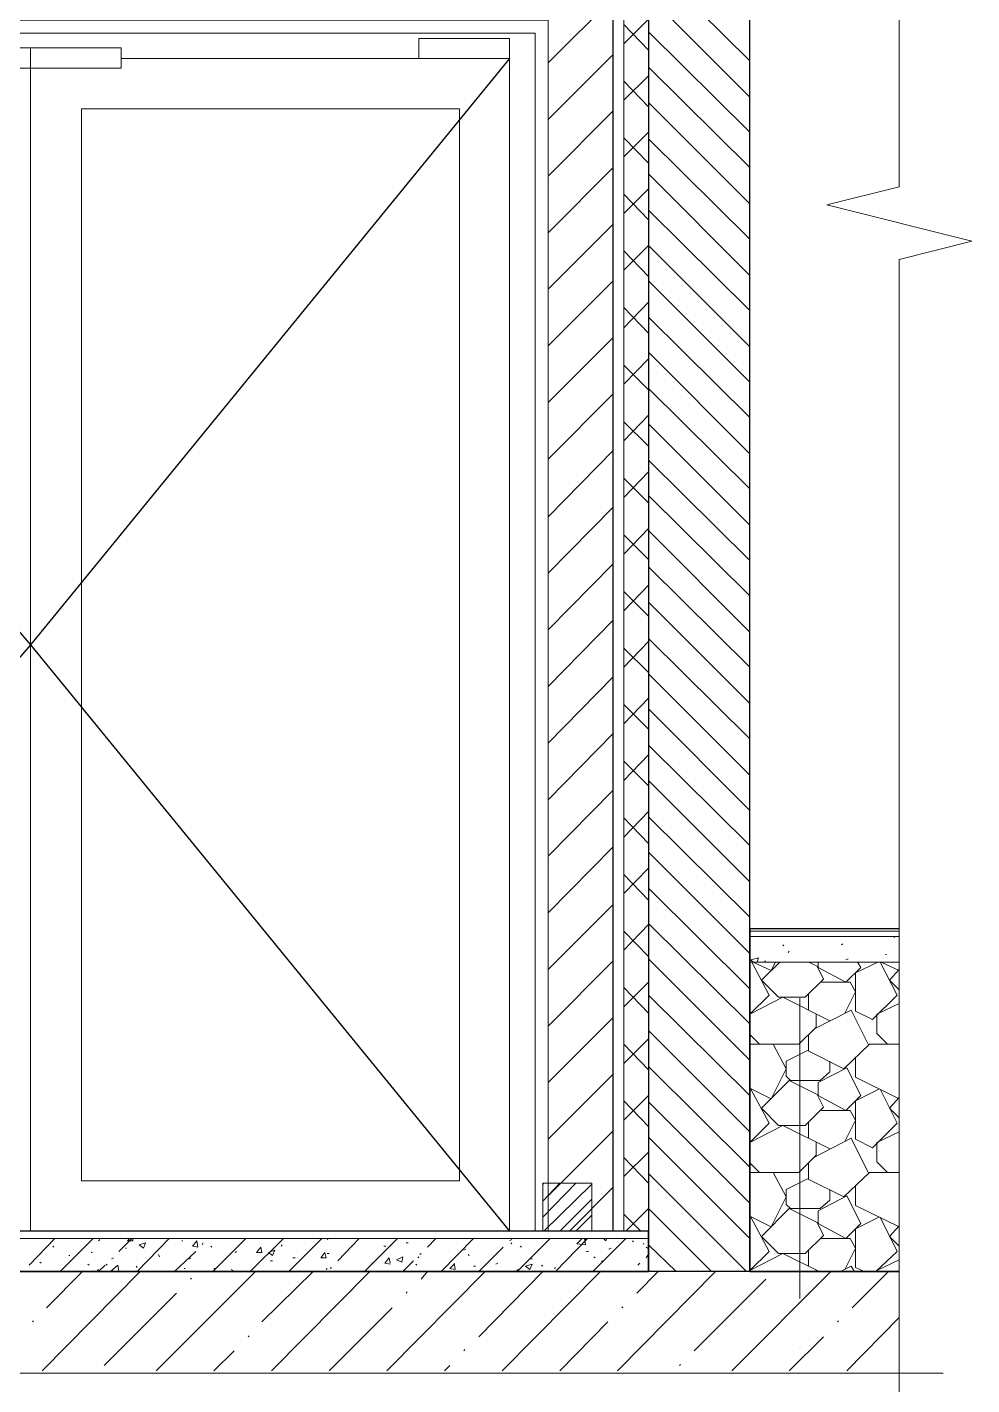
# Model space of a CAD drawing. Header units: millimetres. Extents: x -356862 to 418287, y 0 to 839748.
# Drawn here: x 391160 to 393076, y 759967 to 762720 of the extents above; entities that cross this region are included whole.
import ezdxf

# ---------------------------------------------------------------- set-up
doc = ezdxf.new("R2010")
doc.units = ezdxf.units.MM
doc.layers.add('PDF _Геометрия', color=7, linetype='Continuous', true_color=0xbababa)

msp = doc.modelspace()

# ---------------------------------------------------------------- linework, layer by layer
at = {"layer": 'PDF _Геометрия', "color": 7, "lineweight": 5}
for points in [[(392928.4721, 764710.1872), (392928.4721, 764621.4243), (392928.4721, 762395.8573), (392781.2556, 762359.0532), (393075.6886, 762285.445), (392928.4721, 762248.6408), (392928.4721, 760023.0738), (392928.4721, 759934.3109)], [(393017.235, 759990.5996), (392928.4721, 759990.5996), (390958.369, 759990.5996), (390921.5649, 760137.8161), (390847.9567, 759843.3831), (390811.1526, 759990.5996), (388838.8845, 759990.5996), (388750.1216, 759990.5996)]]:
    msp.add_lwpolyline(points, dxfattribs=at)
at = {"layer": 'PDF _Геометрия', "color": 92, "lineweight": 30, "true_color": 0x00b800}
msp.add_lwpolyline([(392419.7093, 760278.5377), (392348.266, 760278.5377), (392348.266, 764246.8882)], dxfattribs=at)
at = {"layer": 'PDF _Геометрия', "color": 92, "lineweight": 5, "true_color": 0x00b800}
msp.add_lwpolyline([(392419.7093, 764246.8882), (392369.9154, 764246.8882), (392369.9154, 760278.5377), (392419.7093, 760278.5377)], close=True, dxfattribs=at)
at = {"layer": 'PDF _Геометрия', "color": 8, "lineweight": 30, "true_color": 0x767676}
for points in [[(392419.7093, 764246.8882), (392419.7093, 760196.2697)], [(392625.3794, 760196.2697), (392625.3794, 764246.8882)]]:
    msp.add_lwpolyline(points, dxfattribs=at)
at = {"layer": 'PDF _Геометрия', "color": 8, "lineweight": 9, "true_color": 0x808080}
for points in [[(392625.3794, 762651.3212), (392419.7093, 762854.8264)], [(392625.3794, 762577.713), (392419.7093, 762783.3831)], [(392625.3794, 762506.2697), (392419.7093, 762709.7748)], [(392625.3794, 762434.8264), (392419.7093, 762638.3315)], [(392625.3794, 762361.2181), (392419.7093, 762566.8882)], [(392625.3794, 762289.7748), (392419.7093, 762493.28)], [(392625.3794, 762216.1666), (392419.7093, 762421.8367)], [(392625.3794, 762144.7233), (392419.7093, 762348.2285)], [(392625.3794, 762071.1151), (392419.7093, 762276.7852)], [(392625.3794, 761999.6718), (392419.7093, 762205.3419)], [(392625.3794, 761928.2285), (392419.7093, 762131.7336)], [(392625.3794, 761854.6202), (392419.7093, 762060.2903)], [(392625.3794, 761783.1769), (392419.7093, 761986.6821)], [(392625.3794, 761709.5687), (392419.7093, 761915.2388)], [(392625.3794, 761638.1254), (392419.7093, 761841.6305)], [(392625.3794, 761566.6821), (392419.7093, 761770.1872)], [(392625.3794, 761493.0738), (392419.7093, 761698.7439)], [(392625.3794, 761421.6305), (392419.7093, 761625.1357)], [(392625.3794, 761348.0223), (392419.7093, 761553.6924)], [(392625.3794, 761276.579), (392419.7093, 761480.0841)], [(392625.3794, 761202.9707), (392419.7093, 761408.6408)], [(392625.3794, 761131.5274), (392419.7093, 761337.1975)], [(392625.3794, 761060.0841), (392419.7093, 761263.5893)], [(392625.3794, 760986.4759), (392419.7093, 761192.146)], [(392625.3794, 760915.0326), (392419.7093, 761118.5377)], [(392625.3794, 760841.4243), (392419.7093, 761047.0944)], [(392625.3794, 760769.981), (392419.7093, 760973.4862)], [(392625.3794, 760698.5377), (392419.7093, 760902.0429)], [(392625.3794, 760624.9295), (392419.7093, 760830.5996)], [(392787.7505, 760705.0326), (392692.4928, 760752.6614), (392625.3794, 760718.0223), (392664.3484, 760756.9913), (392629.7093, 760824.1047)], [(392631.8742, 760824.1047), (392668.6783, 760806.7852), (392677.3381, 760824.1047)], [(392685.9979, 760824.1047), (392649.1938, 760787.3006), (392683.833, 760752.6614), (392737.9567, 760752.6614), (392774.7608, 760789.4656), (392761.7711, 760815.445), (392744.4515, 760824.1047)], [(392763.9361, 760824.1047), (392763.9361, 760813.28), (392820.2247, 760782.9707), (392850.534, 760813.28), (392844.0391, 760824.1047)], [(392889.5031, 760824.1047), (392924.1422, 760756.9913), (392874.3484, 760707.1975), (392839.7093, 760724.5171), (392839.7093, 760802.4553), (392885.1732, 760824.1047)], [(392891.668, 760824.1047), (392928.4721, 760806.7852), (392928.4721, 760808.9501), (392908.9876, 760787.3006), (392928.4721, 760767.8161)], [(392818.0598, 760720.1872), (392839.7093, 760763.4862), (392828.8845, 760782.9707), (392770.4309, 760782.9707)], [(392625.3794, 760553.4862), (392419.7093, 760756.9913)], [(392744.4515, 760726.6821), (392744.4515, 760759.1563)], [(392625.3794, 760657.4037), (392724.967, 760657.4037), (392759.6062, 760692.0429), (392759.6062, 760718.0223)], [(392755.2763, 760687.713), (392831.0495, 760726.6821), (392865.6886, 760657.4037)], [(392904.6577, 760657.4037), (392883.0082, 760679.0532), (392883.0082, 760718.0223), (392928.4721, 760739.6718)], [(392625.3794, 760479.8779), (392419.7093, 760685.548)], [(392644.8639, 760657.4037), (392625.3794, 760676.8882)], [(392744.4515, 760644.414), (392744.4515, 760676.8882)], [(392625.3794, 760568.6408), (392668.6783, 760546.9913), (392698.9876, 760607.6099), (392673.0082, 760657.4037)], [(392928.4721, 760657.4037), (392867.8536, 760657.4037), (392815.8948, 760607.6099), (392742.2866, 760644.414), (392698.9876, 760622.7645), (392698.9876, 760592.4553), (392707.6474, 760583.7955), (392768.266, 760583.7955), (392787.7505, 760601.1151), (392787.7505, 760622.7645)], [(392625.3794, 760408.4346), (392419.7093, 760611.9398)], [(392839.7093, 760631.4243), (392839.7093, 760590.2903), (392928.4721, 760546.9913), (392928.4721, 760549.1563), (392908.9876, 760527.5068), (392928.4721, 760508.0223)], [(392787.7505, 760445.2388), (392692.4928, 760492.8676), (392625.3794, 760458.2285), (392664.3484, 760497.1975), (392627.5443, 760566.4759), (392625.3794, 760564.3109)], [(392889.5031, 760566.4759), (392924.1422, 760497.1975), (392874.3484, 760447.4037), (392839.7093, 760464.7233), (392839.7093, 760542.6614), (392887.3381, 760566.4759)], [(392625.3794, 760334.8264), (392419.7093, 760540.4965)], [(392744.4515, 760466.8882), (392744.4515, 760499.3625)], [(392818.0598, 760460.3934), (392839.7093, 760503.6924), (392828.8845, 760523.1769), (392770.4309, 760523.1769)], [(392904.6577, 760397.6099), (392883.0082, 760419.2594), (392883.0082, 760458.2285), (392928.4721, 760479.8779)], [(392625.3794, 760263.3831), (392419.7093, 760469.0532)], [(392625.3794, 760397.6099), (392724.967, 760397.6099), (392759.6062, 760432.2491), (392759.6062, 760458.2285)], [(392755.2763, 760427.9192), (392831.0495, 760466.8882), (392865.6886, 760397.6099)], [(392644.8639, 760397.6099), (392625.3794, 760417.0944)], [(392744.4515, 760384.6202), (392744.4515, 760417.0944)], [(392618.8845, 760196.2697), (392419.7093, 760395.445)], [(392625.3794, 760308.847), (392668.6783, 760287.1975), (392698.9876, 760347.8161), (392673.0082, 760397.6099)], [(392787.7505, 760362.9707), (392787.7505, 760341.3212), (392768.266, 760324.0017), (392707.6474, 760324.0017), (392698.9876, 760332.6614), (392698.9876, 760362.9707), (392742.2866, 760384.6202), (392815.8948, 760347.8161), (392867.8536, 760397.6099), (392928.4721, 760397.6099)], [(392839.7093, 760371.6305), (392839.7093, 760330.4965), (392928.4721, 760287.1975), (392928.4721, 760289.3625), (392908.9876, 760267.713), (392928.4721, 760248.2285)], [(392547.4412, 760196.2697), (392419.7093, 760324.0017)], [(392766.101, 760196.2697), (392692.4928, 760233.0738), (392625.3794, 760198.4346), (392664.3484, 760237.4037), (392627.5443, 760306.6821), (392625.3794, 760304.5171)], [(392857.0288, 760196.2697), (392839.7093, 760204.9295), (392839.7093, 760282.8676), (392887.3381, 760306.6821)], [(392880.8433, 760196.2697), (392924.1422, 760237.4037), (392889.5031, 760306.6821)], [(392475.9979, 760196.2697), (392419.7093, 760250.3934)], [(392818.0598, 760200.5996), (392839.7093, 760243.8986), (392828.8845, 760263.3831), (392770.4309, 760263.3831)], [(392744.4515, 760207.0944), (392744.4515, 760239.5687)], [(392759.6062, 760196.2697), (392759.6062, 760198.4346)], [(392809.4, 760196.2697), (392831.0495, 760207.0944), (392837.5443, 760196.2697)], [(392928.4721, 760220.0841), (392883.0082, 760198.4346), (392883.0082, 760196.2697)]]:
    msp.add_lwpolyline(points, dxfattribs=at)
at = {"layer": 'PDF _Геометрия', "color": 171, "lineweight": 20, "true_color": 0x7f7fff}
for points in [[(392216.2041, 762646.9913), (392348.266, 762779.0532)], [(392216.2041, 762532.2491), (392348.266, 762664.3109)], [(392216.2041, 762417.5068), (392348.266, 762549.5687)], [(392216.2041, 762302.7645), (392348.266, 762434.8264)], [(392216.2041, 762188.0223), (392348.266, 762320.0841)], [(392216.2041, 762073.28), (392348.266, 762205.3419)], [(392216.2041, 761958.5377), (392348.266, 762090.5996)], [(392216.2041, 761843.7955), (392348.266, 761975.8573)], [(392216.2041, 761726.8882), (392348.266, 761861.1151)], [(392216.2041, 761612.146), (392348.266, 761746.3728)], [(392216.2041, 761497.4037), (392348.266, 761631.6305)], [(392216.2041, 761382.6614), (392348.266, 761516.8882)], [(392216.2041, 761267.9192), (392348.266, 761402.146)], [(392216.2041, 761153.1769), (392348.266, 761287.4037)], [(392216.2041, 761038.4346), (392348.266, 761172.6614)], [(392216.2041, 760923.6924), (392348.266, 761057.9192)], [(392216.2041, 760808.9501), (392348.266, 760941.012)], [(392216.2041, 760694.2078), (392348.266, 760826.2697)], [(392216.2041, 760579.4656), (392348.266, 760711.5274)], [(392216.2041, 760464.7233), (392348.266, 760596.7852)], [(392216.2041, 760349.981), (392348.266, 760482.0429)], [(392259.5031, 760278.5377), (392348.266, 760367.3006)]]:
    msp.add_lwpolyline(points, dxfattribs=at)
at = {"layer": 'PDF _Геометрия', "color": 7, "lineweight": 9}
for points in [[(390066.4103, 760278.5377), (390066.4103, 762733.5893), (392216.2041, 762733.5893), (392216.2041, 760278.5377)], [(390092.3897, 760278.5377), (390092.3897, 762707.6099), (392190.2247, 762707.6099), (392190.2247, 760278.5377)], [(391350.2247, 762655.6511), (391954.2453, 762655.6511)], [(392138.266, 762655.6511), (392138.266, 760278.5377)], [(392928.4721, 760886.8882), (392625.3794, 760886.8882)], [(392928.4721, 760876.0635), (392625.3794, 760876.0635)], [(392928.4721, 760824.1047), (392625.3794, 760824.1047)], [(392727.1319, 760142.146), (392727.1319, 760750.4965)], [(392419.7093, 760263.3831), (389401.7711, 760263.3831)], [(392727.1319, 760040.3934), (392727.1319, 760040.3934)]]:
    msp.add_lwpolyline(points, dxfattribs=at)
at = {"layer": 'PDF _Геометрия', "color": 92, "lineweight": 5, "true_color": 0x00b800}
for points in [[(392369.9154, 762685.9604), (392419.7093, 762735.7542)], [(392419.7093, 762672.9707), (392369.9154, 762724.9295)], [(392369.9154, 762571.2181), (392419.7093, 762621.012)], [(392419.7093, 762558.2285), (392369.9154, 762610.1872)], [(392369.9154, 762456.4759), (392419.7093, 762506.2697)], [(392419.7093, 762443.4862), (392369.9154, 762495.445)], [(392369.9154, 762341.7336), (392419.7093, 762391.5274)], [(392419.7093, 762328.7439), (392369.9154, 762380.7027)], [(392369.9154, 762226.9913), (392419.7093, 762276.7852)], [(392419.7093, 762214.0017), (392369.9154, 762265.9604)], [(392369.9154, 762110.0841), (392419.7093, 762162.0429)], [(392419.7093, 762099.2594), (392369.9154, 762151.2181)], [(392369.9154, 761995.3419), (392419.7093, 762047.3006)], [(392419.7093, 761984.5171), (392369.9154, 762034.3109)], [(392369.9154, 761880.5996), (392419.7093, 761932.5584)], [(392419.7093, 761869.7748), (392369.9154, 761919.5687)], [(392369.9154, 761765.8573), (392419.7093, 761817.8161)], [(392419.7093, 761755.0326), (392369.9154, 761804.8264)], [(392369.9154, 761651.1151), (392419.7093, 761703.0738)], [(392419.7093, 761640.2903), (392369.9154, 761690.0841)], [(392369.9154, 761536.3728), (392419.7093, 761588.3315)], [(392419.7093, 761525.548), (392369.9154, 761575.3419)], [(392369.9154, 761421.6305), (392419.7093, 761473.5893)], [(392419.7093, 761410.8058), (392369.9154, 761460.5996)], [(392369.9154, 761306.8882), (392419.7093, 761358.847)], [(392419.7093, 761296.0635), (392369.9154, 761345.8573)], [(392369.9154, 761192.146), (392419.7093, 761244.1047)], [(392419.7093, 761181.3212), (392369.9154, 761231.1151)], [(392369.9154, 761077.4037), (392419.7093, 761129.3625)], [(392419.7093, 761064.414), (392369.9154, 761116.3728)], [(392369.9154, 760962.6614), (392419.7093, 761014.6202)], [(392419.7093, 760949.6718), (392369.9154, 761001.6305)], [(392369.9154, 760847.9192), (392419.7093, 760899.8779)], [(392419.7093, 760834.9295), (392369.9154, 760886.8882)], [(392369.9154, 760733.1769), (392419.7093, 760782.9707)], [(392419.7093, 760720.1872), (392369.9154, 760772.146)], [(392369.9154, 760618.4346), (392419.7093, 760668.2285)], [(392419.7093, 760605.445), (392369.9154, 760657.4037)], [(392369.9154, 760503.6924), (392419.7093, 760553.4862)], [(392419.7093, 760490.7027), (392369.9154, 760542.6614)], [(392369.9154, 760388.9501), (392419.7093, 760438.7439)], [(392419.7093, 760375.9604), (392369.9154, 760427.9192)], [(392404.5546, 760278.5377), (392369.9154, 760313.1769)], [(392374.2453, 760278.5377), (392419.7093, 760324.0017)]]:
    msp.add_lwpolyline(points, dxfattribs=at)
at = {"layer": 'PDF _Геометрия', "color": 7, "lineweight": 9}
for points in [[(390982.1835, 762677.3006), (390982.1835, 762636.1666), (391166.2041, 762636.1666), (391166.2041, 762677.3006)], [(391166.2041, 762636.1666), (391350.2247, 762636.1666), (391350.2247, 762677.3006), (391166.2041, 762677.3006)], [(392138.266, 762696.7852), (391954.2453, 762696.7852), (391954.2453, 762655.6511), (392138.266, 762655.6511)], [(391166.2041, 762636.1666), (391166.2041, 760278.5377)], [(392036.5134, 760380.2903), (391270.1216, 760380.2903), (391270.1216, 762553.8986), (392036.5134, 762553.8986)]]:
    msp.add_lwpolyline(points, close=True, dxfattribs=at)
at = {"layer": 'PDF _Геометрия', "color": 7, "lineweight": 25}
for points in [[(390144.3484, 762655.6511), (391166.2041, 761467.0944), (390144.3484, 760278.5377)], [(392138.266, 762655.6511), (391166.2041, 761467.0944), (392138.266, 760278.5377)]]:
    msp.add_lwpolyline(points, dxfattribs=at)
at = {"layer": 'PDF _Геометрия', "color": 7, "lineweight": 30}
msp.add_lwpolyline([(392928.4721, 760891.2181), (392625.3794, 760891.2181), (392625.3794, 760196.2697), (392928.4721, 760196.2697), (389146.3072, 760196.2697), (389146.3072, 759994.9295)], dxfattribs=at)
at = {"layer": 'PDF _Геометрия', "color": 254, "lineweight": 5, "true_color": 0xdcdcdc}
for points in [[(392692.4928, 760858.7439), (392694.6577, 760856.579)], [(392811.5649, 760858.7439), (392813.7299, 760860.9089)], [(392917.6474, 760873.8986), (392919.8123, 760876.0635)], [(392640.534, 760824.1047), (392642.6989, 760832.7645), (392627.5443, 760828.4346), (392631.8742, 760824.1047)], [(392703.3175, 760843.5893), (392705.4824, 760845.7542)], [(392820.2247, 760828.4346), (392824.5546, 760830.5996)], [(392900.3278, 760839.2594), (392902.4928, 760839.2594)], [(392655.6886, 760826.2697), (392657.8536, 760824.1047)], [(391164.0391, 760209.2594), (391215.9979, 760263.3831)], [(391226.8227, 760196.2697), (391293.9361, 760263.3831)], [(391304.7608, 760259.0532), (391306.9257, 760261.2181)], [(391345.8948, 760237.4037), (391371.8742, 760263.3831)], [(391374.0391, 760263.3831), (391374.0391, 760259.0532), (391363.2144, 760259.0532), (391367.5443, 760263.3831)], [(391382.6989, 760196.2697), (391447.6474, 760263.3831)], [(391473.6268, 760259.0532), (391475.7917, 760259.0532)], [(391514.7608, 760250.3934), (391516.9257, 760254.7233)], [(391536.4103, 760196.2697), (391603.5237, 760263.3831)], [(391612.1835, 760196.2697), (391679.2969, 760263.3831)], [(391674.967, 760248.2285), (391677.1319, 760250.3934)], [(391690.1216, 760196.2697), (391757.235, 760263.3831)], [(391768.0598, 760261.2181), (391770.2247, 760263.3831)], [(391789.7093, 760217.9192), (391833.0082, 760263.3831)], [(391843.833, 760196.2697), (391910.9464, 760263.3831)], [(391928.266, 760254.7233), (391932.5959, 760254.7233)], [(391971.5649, 760246.0635), (391988.8845, 760263.3831)], [(391999.7093, 760196.2697), (392064.6577, 760263.3831)], [(392138.266, 760259.0532), (392142.5959, 760261.2181)], [(392140.4309, 760252.5584), (392142.5959, 760254.7233)], [(392153.4206, 760196.2697), (392220.534, 760263.3831)], [(392231.3587, 760196.2697), (392296.3072, 760263.3831)], [(392289.8123, 760263.3831), (392291.9773, 760250.3934), (392274.6577, 760252.5584), (392285.4824, 760263.3831)], [(392291.9773, 760263.3831), (392291.9773, 760261.2181)], [(392307.1319, 760196.2697), (392374.2453, 760263.3831)], [(392328.7814, 760263.3831), (392333.1113, 760259.0532), (392335.2763, 760263.3831)], [(392387.235, 760259.0532), (392389.4, 760256.8882)], [(392408.8845, 760252.5584), (392411.0495, 760252.5584)], [(391211.668, 760246.0635), (391213.833, 760248.2285)], [(391244.1422, 760228.7439), (391246.3072, 760228.7439)], [(391289.6062, 760235.2388), (391291.7711, 760235.2388)], [(391330.7402, 760222.2491), (391335.0701, 760224.414)], [(391358.8845, 760243.8986), (391361.0495, 760243.8986)], [(391425.9979, 760230.9089), (391428.1629, 760226.579)], [(391458.4721, 760196.2697), (391501.7711, 760237.4037)], [(391488.7814, 760222.2491), (391490.9464, 760224.414)], [(391532.0804, 760248.2285), (391534.2453, 760246.0635)], [(391581.8742, 760235.2388), (391584.0391, 760237.4037)], [(391698.7814, 760224.414), (391703.1113, 760224.414)], [(391768.0598, 760233.0738), (391772.3897, 760233.0738)], [(391882.802, 760248.2285), (391887.1319, 760248.2285)], [(391895.7917, 760211.4243), (391884.967, 760213.5893), (391893.6268, 760224.414), (391895.7917, 760213.5893)], [(391952.0804, 760224.414), (391954.2453, 760226.579)], [(391956.4103, 760230.9089), (391958.5752, 760233.0738)], [(392045.1732, 760239.5687), (392049.5031, 760241.7336)], [(392053.833, 760230.9089), (392055.9979, 760228.7439)], [(392075.4824, 760196.2697), (392125.2763, 760246.0635)], [(392159.9154, 760248.2285), (392162.0804, 760246.0635)], [(392179.4, 760222.2491), (392183.7299, 760222.2491)], [(392294.1422, 760237.4037), (392298.4721, 760237.4037)], [(392309.2969, 760226.579), (392311.4618, 760224.414)], [(392339.6062, 760241.7336), (392343.9361, 760243.8986)], [(392415.3794, 760246.0635), (392417.5443, 760243.8986)], [(392415.3794, 760224.414), (392419.7093, 760230.9089), (392417.5443, 760228.7439)], [(391185.6886, 760215.7542), (391187.8536, 760213.5893)], [(391190.0185, 759994.9295), (391389.1938, 760196.2697)], [(391198.6783, 760122.6614), (391272.2866, 760196.2697)], [(391246.3072, 760196.2697), (391246.3072, 760196.2697)], [(391246.3072, 760196.2697), (391246.3072, 760196.2697)], [(391283.1113, 760211.4243), (391285.2763, 760209.2594)], [(391302.5959, 760198.4346), (391304.7608, 760200.5996)], [(391304.7608, 760196.2697), (391317.7505, 760209.2594)], [(391319.9154, 760211.4243), (391322.0804, 760209.2594)], [(391328.5752, 760196.2697), (391343.7299, 760209.2594), (391345.8948, 760196.2697)], [(391380.534, 760207.0944), (391382.6989, 760204.9295)], [(391393.5237, 760209.2594), (391397.8536, 760211.4243)], [(391421.668, 759994.9295), (391623.0082, 760196.2697)], [(391477.9567, 760202.7645), (391480.1216, 760202.7645)], [(391538.5752, 760202.7645), (391542.9051, 760202.7645)], [(391573.2144, 760200.5996), (391577.5443, 760198.4346)], [(391635.9979, 760094.5171), (391739.9154, 760196.2697)], [(391653.3175, 760217.9192), (391657.6474, 760217.9192)], [(391655.4824, 759994.9295), (391854.6577, 760196.2697)], [(391765.8948, 760200.5996), (391768.0598, 760202.7645)], [(391774.5546, 760202.7645), (391776.7196, 760204.9295)], [(391858.9876, 760213.5893), (391863.3175, 760215.7542)], [(391889.2969, 759994.9295), (392088.4721, 760196.2697)], [(391921.7711, 760196.2697), (391943.4206, 760217.9192)], [(391947.7505, 760211.4243), (391949.9154, 760209.2594)], [(391958.5752, 760181.1151), (391971.5649, 760196.2697)], [(392025.6886, 760213.5893), (392027.8536, 760200.5996), (392017.0288, 760202.7645), (392025.6886, 760211.4243)], [(392064.6577, 760207.0944), (392068.9876, 760207.0944)], [(392075.4824, 760064.2078), (392205.3794, 760196.2697)], [(392110.1216, 760211.4243), (392114.4515, 760213.5893)], [(392123.1113, 759994.9295), (392322.2866, 760196.2697)], [(392151.2556, 760196.2697), (392155.5855, 760200.5996), (392155.5855, 760196.2697)], [(392203.2144, 760209.2594), (392205.3794, 760207.0944)], [(392229.1938, 760202.7645), (392231.3587, 760204.9295)], [(392324.4515, 760215.7542), (392326.6165, 760217.9192)], [(392356.9257, 759994.9295), (392556.101, 760196.2697)], [(392385.0701, 760196.2697), (392385.0701, 760196.2697)], [(392395.8948, 760152.9707), (392439.1938, 760196.2697)], [(392398.0598, 760209.2594), (392402.3897, 760213.5893)], [(392588.5752, 759994.9295), (392789.9154, 760196.2697)], [(392833.2144, 760122.6614), (392906.8227, 760196.2697)], [(391490.9464, 760181.1151), (391493.1113, 760183.28)], [(392512.802, 760036.0635), (392657.8536, 760181.1151)], [(391315.5855, 760005.7542), (391462.802, 760152.9707)], [(391928.266, 760152.9707), (391930.4309, 760155.1357)], [(391772.3897, 759994.9295), (391900.1216, 760122.6614)], [(392365.5855, 760122.6614), (392367.7505, 760124.8264)], [(391170.534, 760094.5171), (391172.6989, 760096.6821)], [(392240.0185, 759994.9295), (392337.4412, 760094.5171)], [(392802.9051, 760094.5171), (392805.0701, 760096.6821)], [(392822.3897, 759994.9295), (392928.4721, 760103.1769)], [(391607.8536, 760064.2078), (391610.0185, 760066.3728)], [(392705.4824, 759994.9295), (392774.7608, 760064.2078)], [(391538.5752, 759994.9295), (391579.7093, 760036.0635)], [(392045.1732, 760036.0635), (392047.3381, 760038.2285)], [(392006.2041, 759994.9295), (392017.0288, 760005.7542)], [(392482.4928, 760005.7542), (392484.6577, 760007.9192)]]:
    msp.add_lwpolyline(points, dxfattribs=at)
at = {"layer": 'PDF _Геометрия', "color": 8, "lineweight": 9, "true_color": 0x808080}
for points in [[(392763.9361, 760579.4656), (392763.9361, 760553.4862), (392820.2247, 760523.1769), (392850.534, 760553.4862), (392822.3897, 760609.7748)], [(392737.9567, 760492.8676), (392774.7608, 760529.6718), (392761.7711, 760555.6511), (392705.4824, 760583.7955), (392649.1938, 760527.5068), (392683.833, 760492.8676)], [(392763.9361, 760319.6718), (392763.9361, 760293.6924), (392820.2247, 760263.3831), (392850.534, 760293.6924), (392822.3897, 760349.981)], [(392737.9567, 760233.0738), (392774.7608, 760269.8779), (392761.7711, 760295.8573), (392705.4824, 760324.0017), (392649.1938, 760267.713), (392683.833, 760233.0738)]]:
    msp.add_lwpolyline(points, close=True, dxfattribs=at)
at = {"layer": 'PDF _Геометрия', "color": 84, "lineweight": 20, "true_color": 0x269900}
for points in [[(392205.3794, 760371.6305), (392207.5443, 760375.9604)], [(392205.3794, 760339.1563), (392240.0185, 760375.9604)], [(392205.3794, 760306.6821), (392272.4928, 760375.9604)], [(392207.5443, 760278.5377), (392304.967, 760373.7955)], [(392240.0185, 760278.5377), (392304.967, 760343.4862)], [(392272.4928, 760278.5377), (392304.967, 760311.012)], [(392304.967, 760278.5377), (392304.967, 760278.5377)]]:
    msp.add_lwpolyline(points, dxfattribs=at)
msp.add_lwpolyline([(392205.3794, 760278.5377), (392304.967, 760278.5377), (392304.967, 760375.9604), (392205.3794, 760375.9604)], close=True, dxfattribs=at)
at = {"layer": 'PDF _Геометрия', "color": 7, "lineweight": 30}
msp.add_lwpolyline([(389401.7711, 760196.2697), (392419.7093, 760196.2697), (392419.7093, 760278.5377), (389401.7711, 760278.5377)], close=True, dxfattribs=at)
at = {"layer": 'PDF _Геометрия', "color": 254, "lineweight": 5, "true_color": 0xdcdcdc}
for points in [[(391400.0185, 760254.7233), (391395.6886, 760243.8986), (391387.0288, 760250.3934)], [(391503.9361, 760259.0532), (391506.101, 760246.0635), (391495.2763, 760248.2285)], [(391633.833, 760246.0635), (391635.9979, 760235.2388), (391625.1732, 760235.2388)], [(391661.9773, 760239.5687), (391657.6474, 760228.7439), (391648.9876, 760235.2388)], [(391763.7299, 760235.2388), (391765.8948, 760224.414), (391755.0701, 760224.414)], [(391921.7711, 760226.579), (391919.6062, 760215.7542), (391908.7814, 760220.0841)], [(392183.7299, 760211.4243), (392179.4, 760200.5996), (392170.7402, 760207.0944)]]:
    msp.add_lwpolyline(points, close=True, dxfattribs=at)
at = {"layer": 'PDF _Геометрия', "color": 7, "lineweight": 13}
msp.add_lwpolyline([(392419.7093, 760196.2697), (392625.3794, 760196.2697)], dxfattribs=at)

doc.saveas('drawing.dxf')
